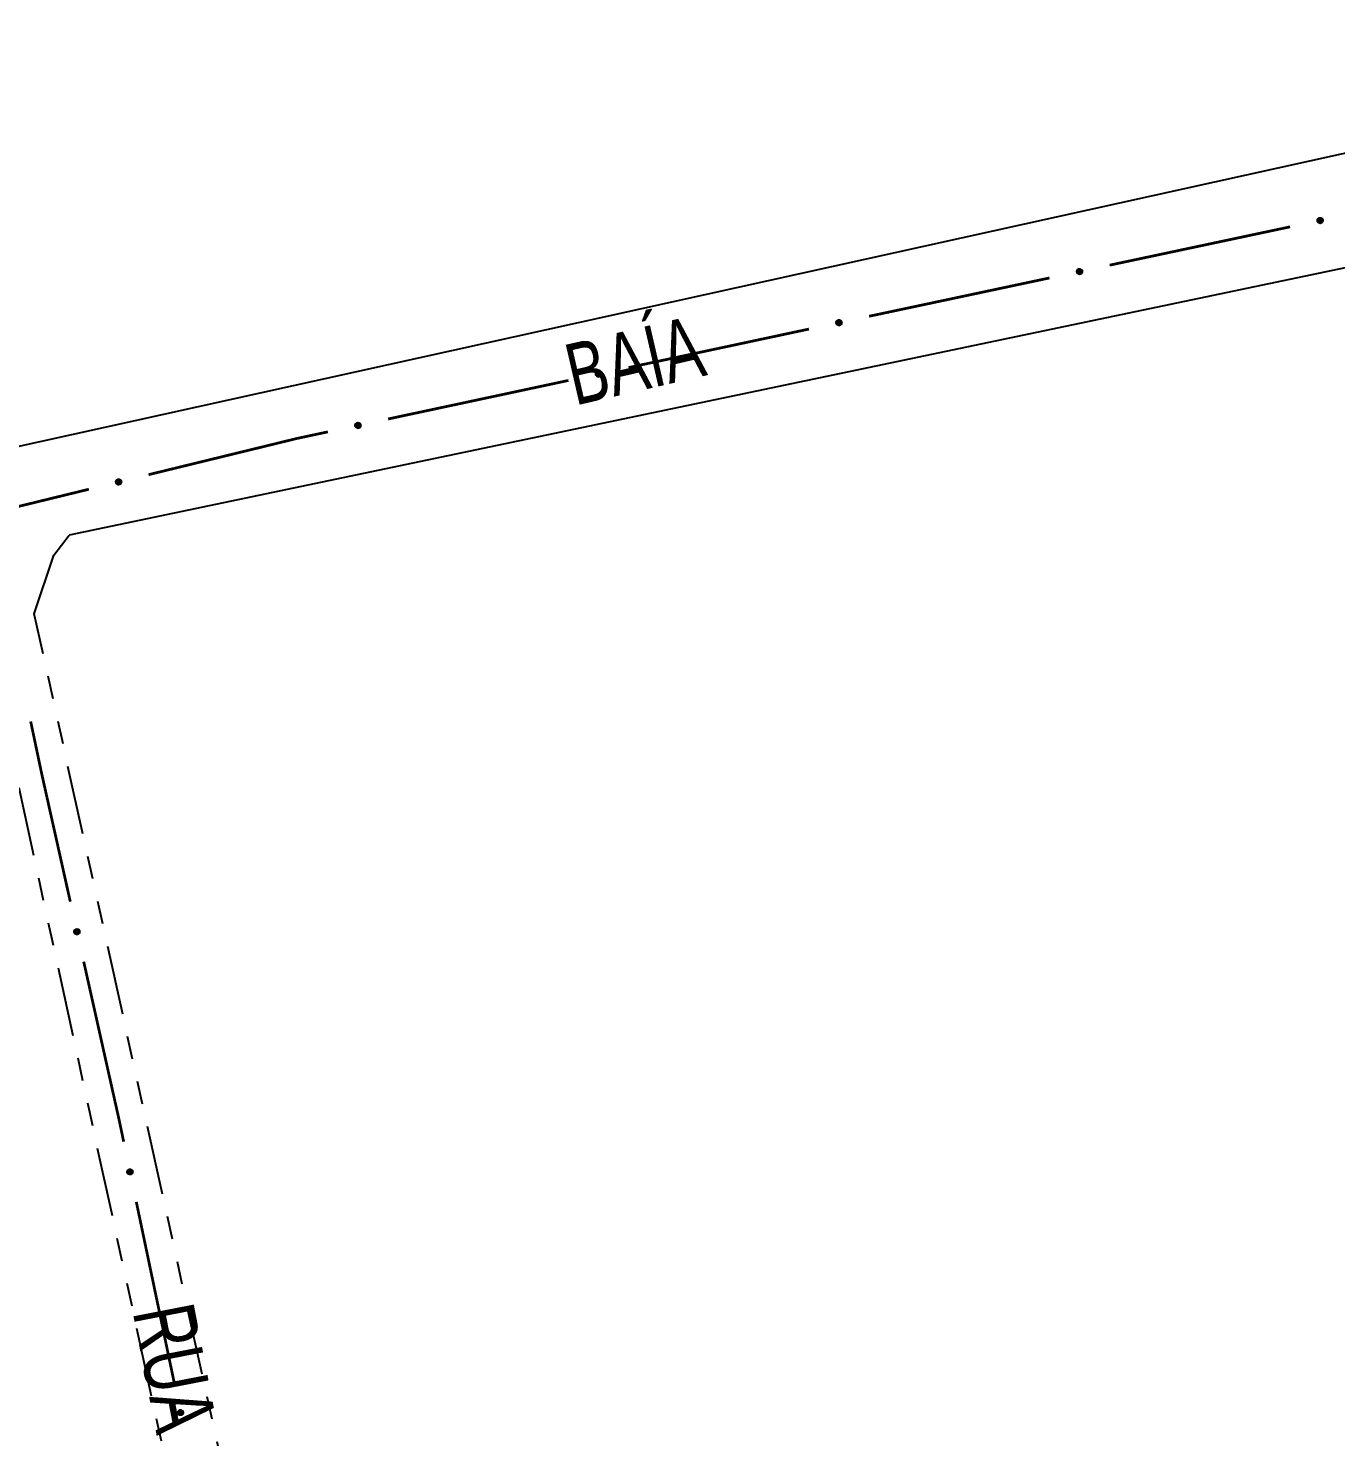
# Model space of a CAD drawing. Extents: x 211453 to 215163, y 4877397 to 4881305.
# Drawn here: x 214774.3 to 214859.4, y 4880039 to 4880130.6 of the extents above; entities that cross this region are included whole.
import ezdxf

# ---------------------------------------------------------------- set-up
doc = ezdxf.new("R2010")
doc.units = 0
doc.header["$LTSCALE"] = 1.5
doc.header["$MEASUREMENT"] = 0
doc.linetypes.add('TRACO_25', pattern=[8, 3, -1, 1, -1, 1, -1])
for name, color, linetype in [('SV-EIXO-ROD-ESTR', 7, 'CONTINUOUS'), ('SV-EIXO-RUA-N-PAV', 6, 'CONTINUOUS'), ('SV-EST-MUNIC-PAV', 20, 'CONTINUOUS'), ('SV-RUA-NAO-PAV', 7, 'CONTINUOUS'), ('SV-TXT-RUA-N-PAV', 7, 'CONTINUOUS'), ('SV-TXT-RUA-PAV', 7, 'CONTINUOUS')]:
    doc.layers.add(name, color=color, linetype=linetype)
doc.styles.add('ARIAL', font='ARIAL.SHX')

msp = doc.modelspace()

# ---------------------------------------------------------------- linework, layer by layer
at = {"layer": 'SV-EIXO-ROD-ESTR', "const_width": 0.18}
for points in [[(214844.664085, 4880115.214492), (214856.402082, 4880117.708367)], [(214829.013421, 4880111.889325), (214840.751419, 4880114.3832)], [(214813.365667, 4880108.550503), (214825.100787, 4880111.057883)], [(214797.71884, 4880105.20733), (214809.45396, 4880107.714709)], [(214782.136092, 4880101.584158), (214790.879281, 4880103.718789)], [(214790.879281, 4880103.718789), (214791.770565, 4880103.936394)], [(214791.770565, 4880103.936394), (214793.807133, 4880104.371536)], [(214771.627429, 4880099.018491), (214778.250231, 4880100.635434)]]:
    msp.add_lwpolyline(points, dxfattribs=at)
at = {"layer": 'SV-EIXO-ROD-ESTR'}
for points in [[(214858.194994, 4880118.201829), (214858.221052, 4880118.243218), (214858.25191, 4880118.273462), (214858.284908, 4880118.291278), (214858.318172, 4880118.299419), (214858.353142, 4880118.303915), (214858.389398, 4880118.300669), (214858.42884, 4880118.288153), (214858.470542, 4880118.262305), (214858.499446, 4880118.228657), (214858.518644, 4880118.197241), (214858.52913, 4880118.163044), (214858.532928, 4880118.129), (214858.528311, 4880118.09145), (214858.515237, 4880118.051603), (214858.488231, 4880118.010299), (214858.457775, 4880117.980857), (214858.425406, 4880117.964462), (214858.390959, 4880117.954137), (214858.355203, 4880117.949976), (214858.319632, 4880117.953367), (214858.279536, 4880117.966603), (214858.239121, 4880117.993798), (214858.20941, 4880118.023839), (214858.192564, 4880118.05597), (214858.183164, 4880118.090111), (214858.178228, 4880118.12513), (214858.179974, 4880118.161712), (214858.194994, 4880118.201829)], [(214842.544331, 4880114.876663), (214842.570388, 4880114.918052), (214842.601247, 4880114.948295), (214842.634244, 4880114.966112), (214842.667509, 4880114.974253), (214842.702478, 4880114.978748), (214842.738734, 4880114.975502), (214842.778177, 4880114.962986), (214842.819879, 4880114.937138), (214842.848783, 4880114.90349), (214842.867981, 4880114.872074), (214842.878467, 4880114.837877), (214842.882265, 4880114.803833), (214842.877648, 4880114.766284), (214842.864573, 4880114.726436), (214842.837568, 4880114.685132), (214842.807112, 4880114.65569), (214842.774742, 4880114.639295), (214842.740296, 4880114.628971), (214842.70454, 4880114.624809), (214842.668968, 4880114.6282), (214842.628872, 4880114.641436), (214842.588458, 4880114.668631), (214842.558746, 4880114.698672), (214842.541901, 4880114.730803), (214842.5325, 4880114.764945), (214842.527565, 4880114.799964), (214842.52931, 4880114.836545), (214842.544331, 4880114.876663)], [(214826.893667, 4880111.551496), (214826.919725, 4880111.592885), (214826.950583, 4880111.623128), (214826.983581, 4880111.640945), (214827.016845, 4880111.649086), (214827.051815, 4880111.653581), (214827.088071, 4880111.650335), (214827.127513, 4880111.637819), (214827.169215, 4880111.611972), (214827.198119, 4880111.578324), (214827.217317, 4880111.546908), (214827.227803, 4880111.51271), (214827.231601, 4880111.478666), (214827.226984, 4880111.441117), (214827.21391, 4880111.40127), (214827.186904, 4880111.359966), (214827.156448, 4880111.330523), (214827.124079, 4880111.314128), (214827.089632, 4880111.303804), (214827.053876, 4880111.299642), (214827.018305, 4880111.303034), (214826.978209, 4880111.31627), (214826.937795, 4880111.343465), (214826.908083, 4880111.373506), (214826.891237, 4880111.405636), (214826.881837, 4880111.439778), (214826.876901, 4880111.474797), (214826.878647, 4880111.511378), (214826.893667, 4880111.551496)], [(214811.246304, 4880108.210235), (214811.272313, 4880108.251654), (214811.303137, 4880108.281933), (214811.336114, 4880108.299787), (214811.369369, 4880108.307967), (214811.404333, 4880108.312502), (214811.440593, 4880108.309298), (214811.48005, 4880108.296827), (214811.521782, 4880108.271028), (214811.550724, 4880108.237413), (214811.569959, 4880108.206019), (214811.580484, 4880108.171834), (214811.584321, 4880108.137794), (214811.579747, 4880108.100239), (214811.566719, 4880108.060377), (214811.539761, 4880108.019042), (214811.509338, 4880107.989565), (214811.476988, 4880107.973132), (214811.442553, 4880107.962769), (214811.406802, 4880107.958566), (214811.371227, 4880107.961916), (214811.331115, 4880107.975106), (214811.29067, 4880108.002254), (214811.260924, 4880108.032261), (214811.244041, 4880108.064373), (214811.234601, 4880108.098503), (214811.229626, 4880108.133517), (214811.231329, 4880108.1701), (214811.246304, 4880108.210235)], [(214795.599477, 4880104.867062), (214795.625486, 4880104.908481), (214795.65631, 4880104.93876), (214795.689287, 4880104.956614), (214795.722542, 4880104.964793), (214795.757506, 4880104.969329), (214795.793766, 4880104.966125), (214795.833223, 4880104.953654), (214795.874955, 4880104.927854), (214795.903897, 4880104.89424), (214795.923132, 4880104.862846), (214795.933657, 4880104.828661), (214795.937494, 4880104.794621), (214795.93292, 4880104.757066), (214795.919892, 4880104.717204), (214795.892934, 4880104.675869), (214795.862511, 4880104.646391), (214795.830161, 4880104.629959), (214795.795726, 4880104.619595), (214795.759975, 4880104.615392), (214795.7244, 4880104.618743), (214795.684289, 4880104.631933), (214795.643843, 4880104.659081), (214795.614097, 4880104.689088), (214795.597214, 4880104.721199), (214795.587774, 4880104.75533), (214795.582799, 4880104.790343), (214795.584502, 4880104.826927), (214795.599477, 4880104.867062)], [(214780.027472, 4880101.182657), (214780.052271, 4880101.224812), (214780.082205, 4880101.255971), (214780.114651, 4880101.274773), (214780.147655, 4880101.283912), (214780.182473, 4880101.289458), (214780.218811, 4880101.287305), (214780.258612, 4880101.275982), (214780.301074, 4880101.251402), (214780.330978, 4880101.21864), (214780.351113, 4880101.187816), (214780.362624, 4880101.15395), (214780.367445, 4880101.120036), (214780.363961, 4880101.082364), (214780.352092, 4880101.042142), (214780.326343, 4880101.000043), (214780.296787, 4880100.969697), (214780.264926, 4880100.952335), (214780.230806, 4880100.940978), (214780.195191, 4880100.935742), (214780.159534, 4880100.93806), (214780.119057, 4880100.950083), (214780.077843, 4880100.976049), (214780.04724, 4880101.005182), (214780.029435, 4880101.036791), (214780.01901, 4880101.070634), (214780.013023, 4880101.105488), (214780.013666, 4880101.142106), (214780.027472, 4880101.182657)]]:
    msp.add_lwpolyline(points, close=True, dxfattribs=at)
for points in [[(214858.178228, 4880118.12513), (214858.499446, 4880118.228657)], [(214858.179974, 4880118.161712), (214858.470542, 4880118.262305)], [(214858.183164, 4880118.090111), (214858.518644, 4880118.197241)], [(214858.183757, 4880118.144266), (214858.480419, 4880118.24496)], [(214858.184173, 4880118.10948), (214858.503809, 4880118.21366)], [(214858.18868, 4880118.180186), (214858.446635, 4880118.272656)], [(214858.190495, 4880118.073158), (214858.52271, 4880118.177221)], [(214858.192564, 4880118.05597), (214858.52913, 4880118.163044)], [(214858.194994, 4880118.201829), (214858.42884, 4880118.288153)], [(214858.204541, 4880118.039873), (214858.528181, 4880118.144904)], [(214858.20941, 4880118.023839), (214858.532928, 4880118.129)], [(214858.210104, 4880118.223797), (214858.401972, 4880118.292462)], [(214858.221052, 4880118.243218), (214858.389398, 4880118.300669)], [(214858.226597, 4880118.00829), (214858.526211, 4880118.108216)], [(214858.238568, 4880118.260535), (214858.362815, 4880118.299487)], [(214858.239121, 4880117.993798), (214858.528311, 4880118.09145)], [(214858.25191, 4880118.273462), (214858.353142, 4880118.303915)], [(214858.262767, 4880117.982495), (214858.518902, 4880118.070393)], [(214858.279536, 4880117.966603), (214858.515237, 4880118.051603)], [(214858.304476, 4880117.963457), (214858.494242, 4880118.028885)], [(214858.319632, 4880117.953367), (214858.488231, 4880118.010299)], [(214858.341531, 4880117.953195), (214858.466829, 4880117.993766)], [(214858.355203, 4880117.949976), (214858.457775, 4880117.980857)], [(214842.527565, 4880114.799964), (214842.848783, 4880114.90349)], [(214842.52931, 4880114.836545), (214842.819879, 4880114.937138)], [(214842.5325, 4880114.764945), (214842.867981, 4880114.872074)], [(214842.533094, 4880114.819099), (214842.829755, 4880114.919793)], [(214842.533509, 4880114.784313), (214842.853145, 4880114.888493)], [(214842.538017, 4880114.85502), (214842.795971, 4880114.94749)], [(214842.539831, 4880114.747992), (214842.872047, 4880114.852054)], [(214842.541901, 4880114.730803), (214842.878467, 4880114.837877)], [(214842.544331, 4880114.876663), (214842.778177, 4880114.962986)], [(214842.553878, 4880114.714707), (214842.877518, 4880114.819737)], [(214842.558746, 4880114.698672), (214842.882265, 4880114.803833)], [(214842.559441, 4880114.898631), (214842.751309, 4880114.967295)], [(214842.570388, 4880114.918052), (214842.738734, 4880114.975502)], [(214842.587905, 4880114.935368), (214842.712152, 4880114.97432)], [(214842.601247, 4880114.948295), (214842.702478, 4880114.978748)], [(214842.575933, 4880114.683123), (214842.875548, 4880114.783049)], [(214842.588458, 4880114.668631), (214842.877648, 4880114.766284)], [(214842.612103, 4880114.657328), (214842.868239, 4880114.745227)], [(214842.628872, 4880114.641436), (214842.864573, 4880114.726436)], [(214842.653812, 4880114.63829), (214842.843579, 4880114.703718)], [(214842.668968, 4880114.6282), (214842.837568, 4880114.685132)], [(214842.690867, 4880114.628028), (214842.816165, 4880114.668599)], [(214842.70454, 4880114.624809), (214842.807112, 4880114.65569)], [(214826.876901, 4880111.474797), (214827.198119, 4880111.578324)], [(214826.878647, 4880111.511378), (214827.169215, 4880111.611972)], [(214826.881837, 4880111.439778), (214827.217317, 4880111.546908)], [(214826.88243, 4880111.493932), (214827.179092, 4880111.594626)], [(214826.882846, 4880111.459146), (214827.202482, 4880111.563326)], [(214826.887353, 4880111.529853), (214827.145308, 4880111.622323)], [(214826.889168, 4880111.422825), (214827.221383, 4880111.526888)], [(214826.891237, 4880111.405636), (214827.227803, 4880111.51271)], [(214826.893667, 4880111.551496), (214827.127513, 4880111.637819)], [(214826.903215, 4880111.38954), (214827.226855, 4880111.49457)], [(214826.908083, 4880111.373506), (214827.231601, 4880111.478666)], [(214826.908777, 4880111.573464), (214827.100646, 4880111.642128)], [(214826.919725, 4880111.592885), (214827.088071, 4880111.650335)], [(214826.92527, 4880111.357956), (214827.224885, 4880111.457882)], [(214826.937241, 4880111.610201), (214827.061488, 4880111.649154)], [(214826.937795, 4880111.343465), (214827.226984, 4880111.441117)], [(214826.950583, 4880111.623128), (214827.051815, 4880111.653581)], [(214826.96144, 4880111.332162), (214827.217576, 4880111.42006)], [(214826.978209, 4880111.31627), (214827.21391, 4880111.40127)], [(214827.003149, 4880111.313124), (214827.192915, 4880111.378551)], [(214827.018305, 4880111.303034), (214827.186904, 4880111.359966)], [(214827.040204, 4880111.302862), (214827.165502, 4880111.343432)], [(214827.053876, 4880111.299642), (214827.156448, 4880111.330523)], [(214811.229626, 4880108.133517), (214811.550724, 4880108.237413)], [(214811.231329, 4880108.1701), (214811.521782, 4880108.271028)], [(214811.234601, 4880108.098503), (214811.569959, 4880108.206019)], [(214811.235133, 4880108.152658), (214811.531678, 4880108.253693)], [(214811.235588, 4880108.117873), (214811.555104, 4880108.22242)], [(214811.240014, 4880108.188585), (214811.497862, 4880108.281351)], [(214811.241952, 4880108.081559), (214811.574048, 4880108.186004)], [(214811.244041, 4880108.064373), (214811.580484, 4880108.171834)], [(214811.246304, 4880108.210235), (214811.48005, 4880108.296827)], [(214811.256037, 4880108.04829), (214811.579556, 4880108.153693)], [(214811.260924, 4880108.032261), (214811.584321, 4880108.137794)], [(214811.261388, 4880108.23222), (214811.453177, 4880108.301105)], [(214811.272313, 4880108.251654), (214811.440593, 4880108.309298)], [(214811.278129, 4880108.016732), (214811.577628, 4880108.117003)], [(214811.28981, 4880108.26899), (214811.414012, 4880108.308086)], [(214811.29067, 4880108.002254), (214811.579747, 4880108.100239)], [(214811.303137, 4880108.281933), (214811.404333, 4880108.312502)], [(214811.314328, 4880107.990979), (214811.570363, 4880108.079172)], [(214811.331115, 4880107.975106), (214811.566719, 4880108.060377)], [(214811.356059, 4880107.971989), (214811.54575, 4880108.037635)], [(214811.371227, 4880107.961916), (214811.539761, 4880108.019042)], [(214811.393126, 4880107.961769), (214811.518377, 4880108.002484)], [(214811.406802, 4880107.958566), (214811.509338, 4880107.989565)], [(214795.582799, 4880104.790343), (214795.903897, 4880104.89424)], [(214795.584502, 4880104.826927), (214795.874955, 4880104.927854)], [(214795.587774, 4880104.75533), (214795.923132, 4880104.862846)], [(214795.588306, 4880104.809485), (214795.884851, 4880104.91052)], [(214795.588761, 4880104.7747), (214795.908277, 4880104.879247)], [(214795.593187, 4880104.845411), (214795.851035, 4880104.938178)], [(214795.595125, 4880104.738386), (214795.927221, 4880104.84283)], [(214795.597214, 4880104.721199), (214795.933657, 4880104.828661)], [(214795.599477, 4880104.867062), (214795.833223, 4880104.953654)], [(214795.60921, 4880104.705117), (214795.932729, 4880104.81052)], [(214795.614097, 4880104.689088), (214795.937494, 4880104.794621)], [(214795.614561, 4880104.889047), (214795.80635, 4880104.957932)], [(214795.625486, 4880104.908481), (214795.793766, 4880104.966125)], [(214795.631302, 4880104.673559), (214795.930801, 4880104.773829)], [(214795.642983, 4880104.925817), (214795.767185, 4880104.964913)], [(214795.643843, 4880104.659081), (214795.93292, 4880104.757066)], [(214795.65631, 4880104.93876), (214795.757506, 4880104.969329)], [(214795.667501, 4880104.647805), (214795.923536, 4880104.735999)], [(214795.684289, 4880104.631933), (214795.919892, 4880104.717204)], [(214795.709232, 4880104.628815), (214795.898923, 4880104.694461)], [(214795.7244, 4880104.618743), (214795.892934, 4880104.675869)], [(214795.746299, 4880104.618596), (214795.87155, 4880104.659311)], [(214795.759975, 4880104.615392), (214795.862511, 4880104.646391)], [(214780.013023, 4880101.105488), (214780.330978, 4880101.21864)], [(214780.013666, 4880101.142106), (214780.301074, 4880101.251402)], [(214780.017973, 4880101.124781), (214780.311468, 4880101.234362)], [(214780.01901, 4880101.070634), (214780.351113, 4880101.187816)], [(214780.019436, 4880101.090024), (214780.33579, 4880101.20378)], [(214780.021812, 4880101.160834), (214780.276866, 4880101.261029)], [(214780.026849, 4880101.053909), (214780.35578, 4880101.167928)], [(214780.027472, 4880101.182657), (214780.258612, 4880101.275982)], [(214780.029435, 4880101.036791), (214780.362624, 4880101.15395)], [(214780.041891, 4880101.021062), (214780.362222, 4880101.13579)], [(214780.041913, 4880101.20507), (214780.231627, 4880101.279481)], [(214780.04724, 4880101.005182), (214780.367445, 4880101.120036)], [(214780.052271, 4880101.224812), (214780.218811, 4880101.287305)], [(214780.064887, 4880100.990157), (214780.361357, 4880101.099059)], [(214780.069258, 4880101.242648), (214780.192276, 4880101.285324)], [(214780.077843, 4880100.976049), (214780.363961, 4880101.082364)], [(214780.082205, 4880101.255971), (214780.182473, 4880101.289458)], [(214780.101817, 4880100.965463), (214780.355191, 4880101.061034)], [(214780.119057, 4880100.950083), (214780.352092, 4880101.042142)], [(214780.144081, 4880100.947689), (214780.331791, 4880101.018801)], [(214780.159534, 4880100.93806), (214780.326343, 4880101.000043)], [(214780.181428, 4880100.938548), (214780.305448, 4880100.982873)], [(214780.195191, 4880100.935742), (214780.296787, 4880100.969697)]]:
    msp.add_lwpolyline(points, dxfattribs=at)
at = {"layer": 'SV-EIXO-RUA-N-PAV', "const_width": 0.18}
for points in [[(214775.181412, 4880082.13707), (214774.467818, 4880085.526643)], [(214775.298443, 4880081.613873), (214775.181412, 4880082.13707)], [(214777.044762, 4880073.806802), (214775.298443, 4880081.613873)], [(214780.216222, 4880059.628509), (214777.917921, 4880069.903266)], [(214780.312965, 4880059.16721), (214780.216222, 4880059.628509)], [(214780.518218, 4880058.188502), (214780.312965, 4880059.16721)], [(214783.802274, 4880042.52916), (214781.339232, 4880054.273666)]]:
    msp.add_lwpolyline(points, dxfattribs=at)
at = {"layer": 'SV-EIXO-RUA-N-PAV'}
for points in [[(214777.405279, 4880071.690789), (214777.363614, 4880071.716401), (214777.333041, 4880071.746934), (214777.314872, 4880071.779739), (214777.306375, 4880071.812914), (214777.301506, 4880071.847833), (214777.304363, 4880071.884122), (214777.316456, 4880071.923696), (214777.341855, 4880071.965673), (214777.375192, 4880071.994936), (214777.4064, 4880072.014469), (214777.440483, 4880072.025321), (214777.474485, 4880072.029483), (214777.512081, 4880072.025269), (214777.552066, 4880072.012622), (214777.593657, 4880071.98606), (214777.623424, 4880071.955921), (214777.640165, 4880071.923729), (214777.650858, 4880071.889396), (214777.655402, 4880071.853686), (214777.652392, 4880071.818081), (214777.639586, 4880071.777845), (214777.612826, 4880071.737142), (214777.583105, 4880071.70711), (214777.551157, 4880071.689921), (214777.517118, 4880071.680155), (214777.482154, 4880071.674845), (214777.445556, 4880071.676199), (214777.405279, 4880071.690789)], [(214780.850479, 4880056.067868), (214780.809159, 4880056.094034), (214780.778997, 4880056.124972), (214780.761267, 4880056.158016), (214780.753213, 4880056.191302), (214780.74881, 4880056.226283), (214780.752151, 4880056.26253), (214780.764771, 4880056.30194), (214780.790728, 4880056.343574), (214780.824451, 4880056.372389), (214780.855918, 4880056.391505), (214780.890142, 4880056.401901), (214780.924196, 4880056.40561), (214780.961733, 4880056.400894), (214781.001546, 4880056.387715), (214781.042779, 4880056.360601), (214781.072141, 4880056.330068), (214781.088451, 4880056.297655), (214781.098685, 4880056.263182), (214781.102753, 4880056.227415), (214781.099268, 4880056.191853), (214781.085927, 4880056.151791), (214781.058626, 4880056.111449), (214781.028507, 4880056.081816), (214780.996332, 4880056.065055), (214780.962166, 4880056.055744), (214780.927134, 4880056.0509), (214780.890557, 4880056.052742), (214780.850479, 4880056.067868)], [(214784.134536, 4880040.408527), (214784.093215, 4880040.434693), (214784.063053, 4880040.46563), (214784.045323, 4880040.498675), (214784.037269, 4880040.53196), (214784.032866, 4880040.566941), (214784.036207, 4880040.603189), (214784.048827, 4880040.642598), (214784.074784, 4880040.684232), (214784.108507, 4880040.713048), (214784.139974, 4880040.732163), (214784.174199, 4880040.74256), (214784.208252, 4880040.746268), (214784.24579, 4880040.741552), (214784.285602, 4880040.728374), (214784.326835, 4880040.701259), (214784.356198, 4880040.670726), (214784.372508, 4880040.638314), (214784.382741, 4880040.60384), (214784.386809, 4880040.568074), (214784.383324, 4880040.532511), (214784.369983, 4880040.49245), (214784.342682, 4880040.452107), (214784.312563, 4880040.422474), (214784.280388, 4880040.405714), (214784.246222, 4880040.396403), (214784.21119, 4880040.391559), (214784.174614, 4880040.393401), (214784.134536, 4880040.408527)]]:
    msp.add_lwpolyline(points, close=True, dxfattribs=at)
for points in [[(214777.333041, 4880071.746934), (214777.301506, 4880071.847833)], [(214777.363614, 4880071.716401), (214777.304363, 4880071.884122)], [(214777.346111, 4880071.733731), (214777.305829, 4880071.857554)], [(214777.383151, 4880071.705662), (214777.312435, 4880071.896784)], [(214777.405279, 4880071.690789), (214777.316456, 4880071.923696)], [(214777.426989, 4880071.684707), (214777.331761, 4880071.941656)], [(214777.445556, 4880071.676199), (214777.341855, 4880071.965673)], [(214777.46296, 4880071.680169), (214777.359094, 4880071.975735)], [(214777.482154, 4880071.674845), (214777.375192, 4880071.994936)], [(214777.49774, 4880071.680957), (214777.390142, 4880071.999459)], [(214777.517118, 4880071.680155), (214777.4064, 4880072.014469)], [(214777.533991, 4880071.687668), (214777.426376, 4880072.018749)], [(214777.551157, 4880071.689921), (214777.440483, 4880072.025321)], [(214777.567124, 4880071.70207), (214777.458632, 4880072.024567)], [(214777.583105, 4880071.70711), (214777.474485, 4880072.029483)], [(214777.598469, 4880071.724462), (214777.495339, 4880072.02299)], [(214777.612826, 4880071.737142), (214777.512081, 4880072.025269)], [(214777.623875, 4880071.760907), (214777.533238, 4880072.016086)], [(214777.639586, 4880071.777845), (214777.552066, 4880072.012622)], [(214777.642465, 4880071.802817), (214777.575008, 4880071.991872)], [(214777.652392, 4880071.818081), (214777.593657, 4880071.98606)], [(214777.65233, 4880071.83998), (214777.610419, 4880071.964837)], [(214777.655402, 4880071.853686), (214777.623424, 4880071.955921)], [(214780.778997, 4880056.124972), (214780.74881, 4880056.226283)], [(214780.809159, 4880056.094034), (214780.752151, 4880056.26253)], [(214780.791889, 4880056.111596), (214780.753263, 4880056.235945)], [(214780.828551, 4880056.083035), (214780.760391, 4880056.275084)], [(214780.850479, 4880056.067868), (214780.764771, 4880056.30194)], [(214780.872106, 4880056.061497), (214780.780314, 4880056.319694)], [(214780.890557, 4880056.052742), (214780.790728, 4880056.343574)], [(214780.908013, 4880056.05648), (214780.808099, 4880056.353405)], [(214780.927134, 4880056.0509), (214780.824451, 4880056.372389)], [(214780.9428, 4880056.056804), (214780.83946, 4880056.376712)], [(214780.962166, 4880056.055744), (214780.855918, 4880056.391505)], [(214780.979138, 4880056.063031), (214780.875948, 4880056.395518)], [(214780.996332, 4880056.065055), (214780.890142, 4880056.401901)], [(214781.01246, 4880056.07699), (214780.90828, 4880056.400905)], [(214781.028507, 4880056.081816), (214780.924196, 4880056.40561)], [(214781.044101, 4880056.098962), (214780.944962, 4880056.398838)], [(214781.058626, 4880056.111449), (214780.961733, 4880056.400894)], [(214781.069991, 4880056.135064), (214780.982765, 4880056.39143)], [(214781.085927, 4880056.151791), (214781.001546, 4880056.387715)], [(214781.089138, 4880056.176723), (214781.024209, 4880056.366661)], [(214781.099268, 4880056.191853), (214781.042779, 4880056.360601)], [(214781.099498, 4880056.213751), (214781.059256, 4880056.339155)], [(214781.102753, 4880056.227415), (214781.072141, 4880056.330068)], [(214784.063053, 4880040.46563), (214784.032866, 4880040.566941)], [(214784.093215, 4880040.434693), (214784.036207, 4880040.603189)], [(214784.075945, 4880040.452255), (214784.037319, 4880040.576604)], [(214784.112607, 4880040.423694), (214784.044447, 4880040.615742)], [(214784.134536, 4880040.408527), (214784.048827, 4880040.642598)], [(214784.156162, 4880040.402156), (214784.06437, 4880040.660352)], [(214784.174614, 4880040.393401), (214784.074784, 4880040.684232)], [(214784.192069, 4880040.397138), (214784.092155, 4880040.694063)], [(214784.21119, 4880040.391559), (214784.108507, 4880040.713048)], [(214784.226857, 4880040.397463), (214784.123516, 4880040.717371)], [(214784.246222, 4880040.396403), (214784.139974, 4880040.732163)], [(214784.263194, 4880040.403689), (214784.160005, 4880040.736177)], [(214784.280388, 4880040.405714), (214784.174199, 4880040.74256)], [(214784.296516, 4880040.417648), (214784.192336, 4880040.741563)], [(214784.312563, 4880040.422474), (214784.208252, 4880040.746268)], [(214784.328158, 4880040.439621), (214784.229019, 4880040.739497)], [(214784.342682, 4880040.452107), (214784.24579, 4880040.741552)], [(214784.354047, 4880040.475723), (214784.266822, 4880040.732089)], [(214784.369983, 4880040.49245), (214784.285602, 4880040.728374)], [(214784.373195, 4880040.517382), (214784.308266, 4880040.707319)], [(214784.383324, 4880040.532511), (214784.326835, 4880040.701259)], [(214784.383554, 4880040.554409), (214784.343312, 4880040.679814)], [(214784.386809, 4880040.568074), (214784.356198, 4880040.670726)]]:
    msp.add_lwpolyline(points, dxfattribs=at)
at = {"layer": 'SV-EST-MUNIC-PAV', "linetype": 'Continuous'}
for points in [[(214896.81747, 4880130.632916, 7.650114), (214770.927281, 4880102.808658, 11.407803)], [(214897.461905, 4880122.881812, 7.512757), (214776.97918, 4880097.65706, 11.201767)]]:
    msp.add_polyline3d(points, dxfattribs=at)
at = {"layer": 'SV-RUA-NAO-PAV', "linetype": 'TRACO_25'}
for points in [[(214897.461905, 4880122.881812, 7.45389), (214901.481262, 4880122.701171, 7.139932), (214903.319881, 4880121.528277, 7.188118), (214904.043507, 4880120.646609, 7.188118), (214924.9675, 4880052.125379, 5.935148), (214931.425927, 4880030.237052, 6.311038), (214934.525551, 4880018.733856, 6.536573), (214934.917749, 4880011.365478, 6.486454), (214931.504593, 4880007.104161, 6.561633), (214925.715155, 4880002.63446, 6.787167), (214811.675259, 4879957.173504, 10.083291), (214806.776112, 4879957.27427, 10.31876), (214803.734469, 4879961.035225, 10.377626), (214774.702613, 4880092.536746, 11.182145), (214775.98013, 4880096.357045, 11.241012), (214776.97918, 4880097.65706, 11.241012)], [(214583.837068, 4880043.379708, 13.811545), (214581.749566, 4880039.789563, 13.890036), (214581.883555, 4880032.958656, 13.860601), (214582.931725, 4880028.410945, 13.860601), (214591.936981, 4879989.339724, 13.860601), (214597.540552, 4879965.027438, 13.811545), (214617.336186, 4879885.722724, 12.966527), (214618.012469, 4879882.786607, 11.859077), (214619.956911, 4879882.08266, 12.677194), (214621.576901, 4879881.88259, 12.677194), (214665.08292, 4879897.940969, 12.377883), (214796.582266, 4879950.034898, 10.044046), (214800.238787, 4879954.794953, 10.044046), (214800.194612, 4879961.915884, 10.044046), (214795.113165, 4879983.009401, 10.044046), (214771.343509, 4880092.077202, 11.241012), (214770.162554, 4880094.077643, 11.241012), (214766.542864, 4880094.69828, 11.397991)]]:
    msp.add_polyline3d(points, dxfattribs=at)

# ---------------------------------------------------------------- texts
at = {"layer": 'SV-TXT-RUA-N-PAV', "style": 'ARIAL', "width": 0.7}
msp.add_text('RUA', height=4, rotation=281, dxfattribs=at).set_placement((214781.091958, 4880047.145823))
at = {"layer": 'SV-TXT-RUA-PAV', "style": 'ARIAL', "width": 0.7}
msp.add_text('BAÍA', height=4, rotation=13, dxfattribs=at).set_placement((214809.869467, 4880106.066627))

doc.saveas('drawing.dxf')
